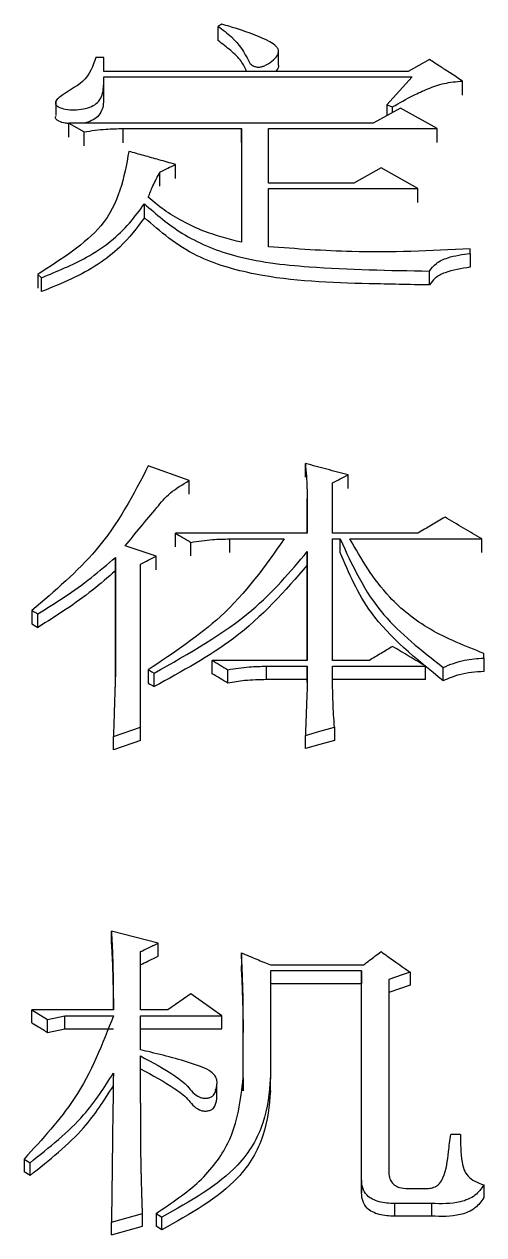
# Model space of a CAD drawing. Header units: millimetres. Extents: x 2160 to 4596, y 811 to 2534.
# Drawn here: x 2738.59 to 2741.15, y 2296.3 to 2303.05 of the extents above; entities that cross this region are included whole.
import ezdxf

# ---------------------------------------------------------------- set-up
doc = ezdxf.new("R2010")
doc.units = ezdxf.units.MM

msp = doc.modelspace()

# ---------------------------------------------------------------- linework, layer by layer
at = {"color": 7, "linetype": 'Continuous', "lineweight": 25}
for p, q in [((2740.0051, 2302.8231), (2740.0051, 2302.9023)), ((2739.0297, 2302.867), (2738.9865, 2302.867)), ((2739.0297, 2302.7891), (2739.0297, 2302.867)), ((2740.847, 2302.855), (2740.728, 2302.7891)), ((2740.728, 2302.7891), (2739.0297, 2302.7891)), ((2739.0297, 2302.7591), (2740.7497, 2302.7591)), ((2740.7497, 2302.7591), (2740.6091, 2302.6027)), ((2739.0309, 2302.654), (2739.0309, 2302.733)), ((2741.031, 2302.6565), (2741.031, 2302.735)), ((2738.762, 2302.6216), (2738.762, 2302.5427)), ((2740.6848, 2302.5847), (2740.5333, 2302.5002)), ((2740.6091, 2302.6027), (2740.6415, 2302.5907)), ((2740.6091, 2302.6027), (2740.6091, 2302.5424)), ((2740.6415, 2302.5605), (2740.6415, 2302.5907)), ((2740.8903, 2302.4699), (2740.6848, 2302.5847)), ((2738.835, 2302.5002), (2738.9216, 2302.4518)), ((2740.5333, 2302.5002), (2738.835, 2302.5002)), ((2738.835, 2302.4219), (2738.835, 2302.5002)), ((2738.9216, 2302.3736), (2738.9216, 2302.4518)), ((2739.1379, 2302.4699), (2739.7978, 2302.4699)), ((2739.1379, 2302.3913), (2739.1379, 2302.4699)), ((2739.7978, 2302.4699), (2739.7978, 2301.8357)), ((2739.7978, 2302.3917), (2739.7978, 2302.4699)), ((2739.9492, 2302.4699), (2740.8903, 2302.4699)), ((2739.9492, 2302.1663), (2739.9492, 2302.4699)), ((2740.8903, 2302.3917), (2740.8903, 2302.4699)), ((2739.3434, 2302.1493), (2739.3434, 2302.2273)), ((2739.43, 2302.1919), (2739.43, 2302.2698)), ((2740.5766, 2302.2516), (2740.4252, 2302.1663)), ((2740.7821, 2302.1358), (2740.5766, 2302.2516)), ((2740.4252, 2302.1663), (2739.9492, 2302.1663)), ((2739.9492, 2302.1358), (2740.7821, 2302.1358)), ((2739.9492, 2301.8111), (2739.9492, 2302.1358)), ((2740.7821, 2302.058), (2740.7821, 2302.1358)), ((2739.2569, 2301.9723), (2739.2569, 2302.0504)), ((2741.0742, 2301.7741), (2741.0742, 2301.7988)), ((2741.0742, 2301.7741), (2741.0742, 2301.6964)), ((2740.847, 2301.5982), (2740.847, 2301.6755)), ((2738.6619, 2301.657), (2738.6619, 2301.5794)), ((2738.6619, 2301.657), (2738.6836, 2301.6384)), ((2738.6836, 2301.5612), (2738.6836, 2301.6384)), ((2740.1548, 2300.5258), (2740.1548, 2300.6019)), ((2739.5057, 2300.5067), (2739.2786, 2300.5892)), ((2740.3927, 2300.4624), (2740.3927, 2300.5385)), ((2739.5057, 2300.4307), (2739.5057, 2300.5067)), ((2740.3062, 2300.2135), (2740.3062, 2300.494)), ((2740.1656, 2300.4049), (2740.1656, 2300.2135)), ((2740.1656, 2300.3291), (2740.1656, 2300.4049)), ((2740.1656, 2300.2135), (2740.1656, 2300.329)), ((2740.1656, 2300.2135), (2739.43, 2300.2135)), ((2740.7822, 2300.2135), (2740.3062, 2300.2135)), ((2739.3218, 2300.0854), (2739.1488, 2300.1431)), ((2739.5165, 2300.0867), (2739.5165, 2300.1623)), ((2739.7329, 2300.1815), (2740.0356, 2300.1815)), ((2739.7329, 2300.1059), (2739.7329, 2300.1815)), ((2740.3062, 2300.1815), (2740.3495, 2300.1815)), ((2740.3062, 2299.5042), (2740.3062, 2300.1815)), ((2740.3495, 2300.1058), (2740.3495, 2300.1815)), ((2740.4036, 2300.1815), (2741.1391, 2300.1815)), ((2741.1391, 2300.1058), (2741.1391, 2300.1815)), ((2739.0947, 2300.0789), (2739.0947, 2299.4131)), ((2739.0947, 2300.0034), (2739.0947, 2300.0789)), ((2739.3218, 2300.0098), (2739.3218, 2300.0854)), ((2740.1656, 2300.0355), (2740.1656, 2300.1111)), ((2740.1656, 2300.111), (2740.1656, 2299.5042)), ((2739.0947, 2299.4131), (2739.0947, 2300.0034)), ((2739.2353, 2299.1322), (2739.2353, 2300.0404)), ((2740.1656, 2299.5042), (2740.1656, 2300.0354)), ((2738.6295, 2299.7828), (2738.662, 2299.7634)), ((2738.6295, 2299.7828), (2738.6295, 2299.7077)), ((2738.662, 2299.6883), (2738.662, 2299.7634)), ((2738.6295, 2299.7077), (2738.662, 2299.6883)), ((2741.15, 2299.5172), (2741.15, 2299.5431)), ((2741.15, 2299.5172), (2741.15, 2299.4424)), ((2739.2785, 2299.4522), (2739.2785, 2299.3775)), ((2740.1656, 2299.5042), (2739.6355, 2299.5042)), ((2739.6355, 2299.4294), (2739.6355, 2299.5042)), ((2739.7221, 2299.3774), (2739.7221, 2299.4522)), ((2739.9384, 2299.4717), (2740.1656, 2299.4717)), ((2739.9384, 2299.3969), (2739.9384, 2299.4717)), ((2740.1656, 2299.4717), (2740.1656, 2299.3805)), ((2740.1656, 2299.3969), (2740.1656, 2299.4717)), ((2740.5117, 2299.5042), (2740.3062, 2299.5042)), ((2740.3062, 2299.4717), (2740.8254, 2299.4717)), ((2740.3062, 2299.4001), (2740.3062, 2299.4717)), ((2740.8254, 2299.3969), (2740.8254, 2299.4717)), ((2740.9228, 2299.3904), (2740.9228, 2299.4651)), ((2739.3109, 2299.358), (2739.3109, 2299.4327)), ((2740.1656, 2299.3969), (2739.9384, 2299.3969)), ((2740.1656, 2299.3805), (2740.1656, 2299.3969)), ((2740.8254, 2299.3969), (2740.3062, 2299.3969)), ((2739.0838, 2299.0798), (2739.2353, 2299.1322)), ((2739.2353, 2299.0579), (2739.2353, 2299.1322)), ((2740.317, 2299.1322), (2740.317, 2299.0579)), ((2739.0838, 2299.0055), (2739.0838, 2299.0798)), ((2739.2353, 2299.0579), (2739.0838, 2299.0055)), ((2740.1548, 2299.0121), (2740.1548, 2299.0863)), ((2739.3327, 2297.9271), (2739.073, 2297.9943)), ((2739.073, 2297.9215), (2739.073, 2297.9943)), ((2739.3327, 2297.8544), (2739.3327, 2297.9271)), ((2739.2353, 2297.5562), (2739.2353, 2297.8801)), ((2739.7978, 2297.8734), (2739.7978, 2297.8007)), ((2739.9601, 2297.8061), (2740.4793, 2297.8061)), ((2739.9601, 2297.7724), (2739.9601, 2297.1758)), ((2740.4685, 2297.7724), (2739.9601, 2297.7724)), ((2740.4685, 2296.6067), (2740.4685, 2297.7724)), ((2740.4685, 2297.7724), (2740.4685, 2297.6998)), ((2740.7389, 2297.7656), (2740.7389, 2297.6931)), ((2740.4685, 2297.6998), (2739.9601, 2297.6998)), ((2740.4685, 2296.5357), (2740.4685, 2297.6998)), ((2740.6199, 2297.7252), (2740.6199, 2296.655)), ((2740.7389, 2297.6931), (2740.6199, 2297.6527)), ((2739.5166, 2297.6442), (2739.3867, 2297.5562)), ((2739.6896, 2297.5224), (2739.5166, 2297.6442)), ((2738.6295, 2297.5562), (2738.7161, 2297.5021)), ((2739.0839, 2297.5562), (2738.6295, 2297.5562)), ((2738.6295, 2297.484), (2738.6295, 2297.5562)), ((2739.3867, 2297.5562), (2739.2353, 2297.5562)), ((2738.7161, 2297.5021), (2738.8134, 2297.5224)), ((2738.7161, 2297.4299), (2738.7161, 2297.5021)), ((2738.8134, 2297.5224), (2739.0838, 2297.5224)), ((2738.8134, 2297.4502), (2738.8134, 2297.5224)), ((2739.2353, 2297.5224), (2739.6896, 2297.5224)), ((2739.2353, 2297.3324), (2739.2353, 2297.5224)), ((2739.6896, 2297.4502), (2739.6896, 2297.5224)), ((2739.8086, 2297.1758), (2739.8086, 2297.5021)), ((2739.8086, 2297.5021), (2739.8086, 2297.4299)), ((2738.7161, 2297.4299), (2738.8134, 2297.4502)), ((2738.8134, 2297.4502), (2739.0838, 2297.4502)), ((2739.2353, 2297.4502), (2739.6896, 2297.4502)), ((2739.8086, 2297.104), (2739.8086, 2297.4299)), ((2739.8086, 2297.1758), (2739.8086, 2297.104)), ((2739.9601, 2297.104), (2739.9601, 2297.1758)), ((2739.6603, 2297.0645), (2739.6603, 2297.137)), ((2741.0202, 2296.8612), (2740.9661, 2296.8612)), ((2738.5863, 2296.7238), (2738.6187, 2296.7032)), ((2738.5863, 2296.7238), (2738.5863, 2296.6526)), ((2738.6187, 2296.632), (2738.6187, 2296.7032)), ((2738.6187, 2296.632), (2738.5863, 2296.6526)), ((2740.4685, 2296.6067), (2740.4685, 2296.5357)), ((2740.7281, 2296.5585), (2740.8255, 2296.5585)), ((2741.15, 2296.5792), (2741.15, 2296.5082)), ((2740.8579, 2296.4756), (2740.6524, 2296.4756)), ((2740.6524, 2296.4756), (2740.6524, 2296.4048)), ((2740.8579, 2296.4756), (2740.8579, 2296.4048)), ((2739.0731, 2296.3719), (2739.2461, 2296.4203)), ((2739.2461, 2296.3496), (2739.2461, 2296.4203)), ((2739.0731, 2296.3012), (2739.0731, 2296.3719)), ((2739.3543, 2296.3288), (2739.3218, 2296.3496)), ((2739.3543, 2296.3288), (2739.3543, 2296.3996)), ((2740.8579, 2296.4048), (2740.6524, 2296.4048))]:
    msp.add_line(p, q, dxfattribs=at)
at = {"color": 7, "linetype": 'Continuous', "lineweight": 25, "flags": 128}
for points in [[(2739.6896, 2303.0519), (2739.6831, 2303.0484), (2739.6766, 2303.0448), (2739.668, 2303.0401)], [(2739.668, 2302.9607), (2739.668, 2302.9885), (2739.668, 2303.0143), (2739.668, 2303.0401)], [(2739.43, 2300.1378), (2739.43, 2300.1567), (2739.43, 2300.1756), (2739.43, 2300.2135)], [(2739.2785, 2299.4522), (2739.2867, 2299.4473), (2739.2988, 2299.44), (2739.3109, 2299.4327)], [(2739.2785, 2299.3775), (2739.2867, 2299.3725), (2739.2949, 2299.3676), (2739.3109, 2299.358)], [(2740.1548, 2299.0863), (2740.2359, 2299.1092), (2740.317, 2299.1322)], [(2740.317, 2299.0579), (2740.2359, 2299.035), (2740.1548, 2299.0121)], [(2740.7389, 2297.7656), (2740.6941, 2297.7504), (2740.657, 2297.7378), (2740.6199, 2297.7252)], [(2739.3218, 2296.4203), (2739.33, 2296.4152), (2739.3381, 2296.41), (2739.3462, 2296.4048), (2739.3543, 2296.3996)], [(2739.3218, 2296.4203), (2739.3218, 2296.3894), (2739.3218, 2296.3695), (2739.3218, 2296.3496)], [(2739.0731, 2296.3012), (2739.1195, 2296.3142), (2739.166, 2296.3272), (2739.2461, 2296.3496)]]:
    msp.add_lwpolyline(points, dxfattribs=at)
at = {"color": 7, "linetype": 'Continuous', "lineweight": 25}
for points, knots in [([(2739.668, 2303.0401), (2739.6939, 2303.0209), (2739.771, 2302.9637), (2739.8177, 2302.8886), (2739.8459, 2302.8311), (2739.8614, 2302.8202), (2739.8776, 2302.814), (2739.8921, 2302.8119), (2739.9075, 2302.8133), (2739.936, 2302.8234), (2739.9673, 2302.8446), (2739.9966, 2302.871), (2740.0063, 2302.8945), (2740.0042, 2302.9131), (2739.9884, 2302.9337), (2739.9191, 2302.9781), (2739.8112, 2303.0152), (2739.7182, 2303.0433), (2739.6896, 2303.0519)], [0, 0, 0, 0, 0.115812, 0.344661, 0.368828, 0.393191, 0.409898, 0.422378, 0.434924, 0.453159, 0.514674, 0.56658, 0.599651, 0.625811, 0.651928, 0.703899, 0.908913, 1, 1, 1, 1]), ([(2739.8271, 2302.7891), (2739.8182, 2302.8083), (2739.799, 2302.8497), (2739.7393, 2302.906), (2739.6919, 2302.9424), (2739.668, 2302.9607)], [0, 0, 0, 0, 0.29834, 0.645894, 1, 1, 1, 1]), ([(2738.9865, 2302.867), (2738.97, 2302.8191), (2738.9403, 2302.7326), (2738.8157, 2302.6722), (2738.7642, 2302.6297), (2738.7573, 2302.6107), (2738.7669, 2302.5973), (2738.7852, 2302.5866), (2738.8183, 2302.5766), (2738.8661, 2302.5728), (2738.9169, 2302.5781), (2738.9637, 2302.5911), (2739.0137, 2302.6255), (2739.0312, 2302.6863), (2739.0302, 2302.7349), (2739.0297, 2302.7591)], [0, 0, 0, 0, 0.230315, 0.416653, 0.453363, 0.487574, 0.504133, 0.522235, 0.561764, 0.612067, 0.663426, 0.714082, 0.762172, 0.881162, 1, 1, 1, 1]), ([(2740.0043, 2302.8226), (2740.0043, 2302.8179), (2740.0042, 2302.8061), (2739.9954, 2302.7954), (2739.9902, 2302.7891)], [0, 0, 0, 0, 0.4024665, 1, 1, 1, 1]), ([(2741.0309, 2302.7351), (2741.0079, 2302.7501), (2740.9657, 2302.7776), (2740.9044, 2302.8176), (2740.8662, 2302.8425), (2740.847, 2302.855)], [0, 0, 0, 0, 0.375947, 0.687973, 1, 1, 1, 1]), ([(2740.6415, 2302.5907), (2740.6791, 2302.6127), (2740.7412, 2302.6491), (2740.8378, 2302.6925), (2740.9274, 2302.7254), (2740.9963, 2302.7318), (2741.0309, 2302.735)], [0, 0, 0, 0, 0.334836, 0.553745, 0.775373, 1, 1, 1, 1]), ([(2739.0288, 2302.6536), (2739.029, 2302.6381), (2739.0294, 2302.5984), (2739.0137, 2302.5463), (2738.9636, 2302.5128), (2738.9318, 2302.502), (2738.9134, 2302.5003), (2738.9118, 2302.5002)], [0, 0, 0, 0, 0.25392, 0.65271, 0.81396, 0.983894, 1, 1, 1, 1]), ([(2738.835, 2302.4982), (2738.8285, 2302.4986), (2738.8087, 2302.4998), (2738.785, 2302.5079), (2738.7672, 2302.5184), (2738.7588, 2302.5286), (2738.7619, 2302.5355), (2738.7635, 2302.539)], [0, 0, 0, 0, 0.176499, 0.533205, 0.696493, 0.845795, 1, 1, 1, 1]), ([(2738.9216, 2302.4518), (2738.9613, 2302.4578), (2739.0325, 2302.4686), (2739.1056, 2302.4695), (2739.1379, 2302.4699)], [0, 0, 0, 0, 0.558835, 1, 1, 1, 1]), ([(2739.1703, 2302.3427), (2739.1432, 2302.1969), (2739.0942, 2301.9326), (2738.7957, 2301.7423), (2738.6619, 2301.657)], [0, 0, 0, 0, 0.551895, 1, 1, 1, 1]), ([(2739.43, 2302.2698), (2739.3993, 2302.2785), (2739.3407, 2302.2949), (2739.2541, 2302.3192), (2739.1983, 2302.3349), (2739.1703, 2302.3427)], [0, 0, 0, 0, 0.354383, 0.677192, 1, 1, 1, 1]), ([(2739.2785, 2302.087), (2739.2866, 2302.108), (2739.2997, 2302.1422), (2739.3231, 2302.1887), (2739.3367, 2302.2144), (2739.3434, 2302.2273)], [0, 0, 0, 0, 0.443144, 0.721519, 1, 1, 1, 1]), ([(2739.3434, 2302.2273), (2739.3579, 2302.2344), (2739.3867, 2302.2486), (2739.4156, 2302.2627), (2739.43, 2302.2698)], [0, 0, 0, 0, 0.499998, 1, 1, 1, 1]), ([(2739.7978, 2301.8357), (2739.7262, 2301.8543), (2739.6091, 2301.8847), (2739.4692, 2301.9512), (2739.3641, 2302.0144), (2739.3069, 2302.0629), (2739.2785, 2302.087)], [0, 0, 0, 0, 0.34637, 0.567178, 0.784978, 1, 1, 1, 1]), ([(2738.6836, 2301.6384), (2738.7699, 2301.6741), (2738.9111, 2301.7323), (2739.0725, 2301.8389), (2739.1768, 2301.9416), (2739.2303, 2302.0142), (2739.2569, 2302.0503)], [0, 0, 0, 0, 0.347372, 0.56793, 0.785018, 1, 1, 1, 1]), ([(2739.257, 2302.0504), (2739.323, 2301.9926), (2739.4558, 2301.8763), (2739.771, 2301.7395), (2740.255, 2301.685), (2740.6232, 2301.6791), (2740.847, 2301.6755)], [0, 0, 0, 0, 0.1896226, 0.3813011, 0.6238123, 1, 1, 1, 1]), ([(2739.2569, 2301.9722), (2739.2148, 2301.9164), (2739.1449, 2301.8239), (2739.0024, 2301.7099), (2738.851, 2301.6293), (2738.7396, 2301.5838), (2738.6836, 2301.5609)], [0, 0, 0, 0, 0.332711, 0.551426, 0.774321, 1, 1, 1, 1]), ([(2740.847, 2301.5979), (2740.7349, 2301.6), (2740.41, 2301.606), (2739.9588, 2301.6219), (2739.5072, 2301.7559), (2739.346, 2301.8953), (2739.257, 2301.9723)], [0, 0, 0, 0, 0.188584, 0.546058, 0.749485, 1, 1, 1, 1]), ([(2741.0742, 2301.7988), (2740.8537, 2301.7885), (2740.4777, 2301.771), (2740.1038, 2301.7994), (2739.9492, 2301.8111)], [0, 0, 0, 0, 0.586461, 1, 1, 1, 1]), ([(2740.847, 2301.6755), (2740.8582, 2301.6905), (2740.8809, 2301.7211), (2740.9619, 2301.7584), (2741.0313, 2301.7681), (2741.0742, 2301.7741)], [0, 0, 0, 0, 0.268929, 0.548046, 1, 1, 1, 1]), ([(2741.0742, 2301.6964), (2741.0252, 2301.6894), (2740.9521, 2301.6789), (2740.8757, 2301.6382), (2740.8564, 2301.611), (2740.847, 2301.5979)], [0, 0, 0, 0, 0.513331, 0.76592, 1, 1, 1, 1]), ([(2740.1548, 2300.6019), (2740.1568, 2300.5782), (2740.1607, 2300.5336), (2740.1639, 2300.4679), (2740.165, 2300.4259), (2740.1656, 2300.4049)], [0, 0, 0, 0, 0.362394, 0.681159, 1, 1, 1, 1]), ([(2740.3927, 2300.5385), (2740.3531, 2300.549), (2740.2737, 2300.5702), (2740.1944, 2300.5913), (2740.1548, 2300.6019)], [0, 0, 0, 0, 0.5, 1, 1, 1, 1]), ([(2739.2786, 2300.5892), (2739.1951, 2300.4278), (2739.0448, 2300.1374), (2738.7573, 2299.8919), (2738.6295, 2299.7828)], [0, 0, 0, 0, 0.555605, 1, 1, 1, 1]), ([(2740.3062, 2300.494), (2740.3206, 2300.5014), (2740.3495, 2300.5162), (2740.3783, 2300.531), (2740.3927, 2300.5385)], [0, 0, 0, 0, 0.499999, 1, 1, 1, 1]), ([(2739.1488, 2300.1431), (2739.208, 2300.2139), (2739.2905, 2300.3127), (2739.3958, 2300.4415), (2739.4689, 2300.4849), (2739.5057, 2300.5067)], [0, 0, 0, 0, 0.557651, 0.777477, 1, 1, 1, 1]), ([(2740.9336, 2300.3029), (2740.9084, 2300.288), (2740.8579, 2300.2582), (2740.8074, 2300.2284), (2740.7822, 2300.2135)], [0, 0, 0, 0, 0.499998, 1, 1, 1, 1]), ([(2741.1391, 2300.1815), (2741.1049, 2300.2017), (2741.0364, 2300.2423), (2740.9679, 2300.2827), (2740.9336, 2300.3029)], [0, 0, 0, 0, 0.5, 1, 1, 1, 1]), ([(2739.43, 2300.2135), (2739.4444, 2300.2049), (2739.4733, 2300.1879), (2739.5021, 2300.1708), (2739.5165, 2300.1623)], [0, 0, 0, 0, 0.499998, 1, 1, 1, 1]), ([(2740.0356, 2300.1815), (2739.9307, 2300.0313), (2739.7413, 2299.7604), (2739.4212, 2299.5472), (2739.2785, 2299.4522)], [0, 0, 0, 0, 0.554256, 1, 1, 1, 1]), ([(2739.5165, 2300.1623), (2739.5563, 2300.1686), (2739.6274, 2300.18), (2739.7006, 2300.181), (2739.7329, 2300.1815)], [0, 0, 0, 0, 0.558835, 1, 1, 1, 1]), ([(2740.3495, 2300.1815), (2740.4153, 2300.0354), (2740.534, 2299.7719), (2740.803, 2299.5597), (2740.9228, 2299.4651)], [0, 0, 0, 0, 0.554476, 1, 1, 1, 1]), ([(2741.15, 2299.5431), (2741.0463, 2299.5843), (2740.841, 2299.666), (2740.5719, 2299.8856), (2740.4671, 2300.0699), (2740.4036, 2300.1815)], [0, 0, 0, 0, 0.286997, 0.568308, 1, 1, 1, 1]), ([(2738.662, 2299.7634), (2738.7124, 2299.7947), (2738.8161, 2299.859), (2738.9619, 2299.964), (2739.0503, 2300.0405), (2739.0947, 2300.0789)], [0, 0, 0, 0, 0.321149, 0.659611, 1, 1, 1, 1]), ([(2739.2353, 2300.0404), (2739.2497, 2300.0479), (2739.2786, 2300.0629), (2739.3074, 2300.0779), (2739.3218, 2300.0854)], [0, 0, 0, 0, 0.499999, 1, 1, 1, 1]), ([(2739.3109, 2299.4327), (2739.506, 2299.5431), (2739.8511, 2299.7384), (2740.0702, 2299.9981), (2740.1655, 2300.111)], [0, 0, 0, 0, 0.565165, 1, 1, 1, 1]), ([(2740.9228, 2299.3904), (2740.7729, 2299.5119), (2740.5076, 2299.7271), (2740.3974, 2299.9909), (2740.3495, 2300.1058)], [0, 0, 0, 0, 0.564733, 1, 1, 1, 1]), ([(2739.0947, 2300.0034), (2739.0529, 2299.9672), (2738.9671, 2299.8927), (2738.8219, 2299.7876), (2738.7154, 2299.7215), (2738.662, 2299.6883)], [0, 0, 0, 0, 0.321411, 0.659849, 1, 1, 1, 1]), ([(2740.1655, 2300.0354), (2740.0407, 2299.8924), (2739.8154, 2299.6342), (2739.4665, 2299.4432), (2739.3109, 2299.358)], [0, 0, 0, 0, 0.554008, 1, 1, 1, 1]), ([(2740.6415, 2299.5821), (2740.6199, 2299.5691), (2740.5766, 2299.5432), (2740.5334, 2299.5172), (2740.5117, 2299.5042)], [0, 0, 0, 0, 0.499998, 1, 1, 1, 1]), ([(2740.8254, 2299.4717), (2740.7948, 2299.4901), (2740.7335, 2299.5269), (2740.6722, 2299.5637), (2740.6415, 2299.5821)], [0, 0, 0, 0, 0.5, 1, 1, 1, 1]), ([(2740.9228, 2299.4651), (2740.9618, 2299.4808), (2741.0321, 2299.5092), (2741.1136, 2299.5147), (2741.15, 2299.5172)], [0, 0, 0, 0, 0.554344, 1, 1, 1, 1]), ([(2739.6355, 2299.5042), (2739.65, 2299.4955), (2739.6788, 2299.4782), (2739.7076, 2299.4608), (2739.7221, 2299.4522)], [0, 0, 0, 0, 0.499998, 1, 1, 1, 1]), ([(2739.7221, 2299.4522), (2739.7618, 2299.4586), (2739.833, 2299.4702), (2739.9061, 2299.4712), (2739.9384, 2299.4717)], [0, 0, 0, 0, 0.558835, 1, 1, 1, 1]), ([(2739.0947, 2299.4131), (2739.0946, 2299.4113), (2739.0945, 2299.4076), (2739.0943, 2299.4021), (2739.0941, 2299.3966), (2739.0939, 2299.3911), (2739.0938, 2299.3856), (2739.0936, 2299.3801), (2739.0934, 2299.3746), (2739.0932, 2299.3691), (2739.0931, 2299.3636), (2739.0929, 2299.358), (2739.0927, 2299.3525), (2739.0925, 2299.347), (2739.0923, 2299.3415), (2739.0922, 2299.336), (2739.092, 2299.3305), (2739.0918, 2299.325), (2739.0916, 2299.3204), (2739.0915, 2299.3158), (2739.0913, 2299.3112), (2739.0912, 2299.3057), (2739.091, 2299.3002), (2739.0908, 2299.2947), (2739.0906, 2299.2891), (2739.0904, 2299.2836), (2739.0903, 2299.2781), (2739.0901, 2299.2735), (2739.09, 2299.2689), (2739.0898, 2299.2643), (2739.0896, 2299.2588), (2739.0895, 2299.2533), (2739.0893, 2299.2477), (2739.0891, 2299.2422), (2739.0889, 2299.2367), (2739.0887, 2299.2312), (2739.0886, 2299.2266), (2739.0884, 2299.222), (2739.0883, 2299.2174), (2739.0881, 2299.2118), (2739.0878, 2299.2008), (2739.0865, 2299.1621), (2739.0851, 2299.1199), (2739.084, 2299.085), (2739.0838, 2299.0798)], [0, 0, 0, 0, 0.016565, 0.03313, 0.049695, 0.066259, 0.082824, 0.099389, 0.115954, 0.132519, 0.149084, 0.165648, 0.182213, 0.198778, 0.215343, 0.231908, 0.248473, 0.265037, 0.281602, 0.289885, 0.306449, 0.323014, 0.339579, 0.356144, 0.372709, 0.389274, 0.405838, 0.422403, 0.430686, 0.447251, 0.463815, 0.48038, 0.496945, 0.51351, 0.530075, 0.54664, 0.563204, 0.571487, 0.588052, 0.604616, 0.621181, 0.687441, 0.952478, 1, 1, 1, 1]), ([(2739.7221, 2299.3774), (2739.7076, 2299.3861), (2739.6788, 2299.4034), (2739.65, 2299.4207), (2739.6355, 2299.4294)], [0, 0, 0, 0, 0.500002, 1, 1, 1, 1]), ([(2739.9384, 2299.3969), (2739.8973, 2299.3961), (2739.8241, 2299.3948), (2739.7532, 2299.3827), (2739.7221, 2299.3774)], [0, 0, 0, 0, 0.561085, 1, 1, 1, 1]), ([(2740.1656, 2299.3805), (2740.1641, 2299.3415), (2740.1626, 2299.3), (2740.161, 2299.2561), (2740.1606, 2299.2463), (2740.1603, 2299.2365), (2740.1599, 2299.2267), (2740.1596, 2299.2194), (2740.1593, 2299.2096), (2740.1589, 2299.1998), (2740.1586, 2299.19), (2740.1583, 2299.1827), (2740.1579, 2299.1729), (2740.1576, 2299.1643), (2740.1574, 2299.157), (2740.1572, 2299.1521), (2740.157, 2299.1472), (2740.1568, 2299.1423), (2740.1567, 2299.1386), (2740.1565, 2299.1349), (2740.1564, 2299.13), (2740.1562, 2299.1251), (2740.156, 2299.1202), (2740.1559, 2299.1165), (2740.1557, 2299.1116), (2740.1555, 2299.1067), (2740.1553, 2299.1018), (2740.1552, 2299.0982), (2740.155, 2299.093), (2740.1549, 2299.089), (2740.1548, 2299.0863)], [0, 0, 0, 0, 0.3988892, 0.4238198, 0.4487503, 0.4986114, 0.523542, 0.5484726, 0.5734031, 0.6232642, 0.6481948, 0.6731253, 0.6980559, 0.747917, 0.7603823, 0.7728476, 0.7977781, 0.8102434, 0.8227087, 0.835174, 0.8476393, 0.8725698, 0.8850351, 0.8975004, 0.9099657, 0.9348962, 0.9473615, 0.9598268, 0.972292, 1, 1, 1, 1]), ([(2740.317, 2299.1322), (2740.3154, 2299.1553), (2740.3122, 2299.2016), (2740.3077, 2299.291), (2740.3068, 2299.3571), (2740.3062, 2299.4001)], [0, 0, 0, 0, 0.258773, 0.517554, 1, 1, 1, 1]), ([(2741.15, 2299.4424), (2741.1037, 2299.4389), (2741.0218, 2299.4327), (2740.9528, 2299.4032), (2740.9228, 2299.3904)], [0, 0, 0, 0, 0.565376, 1, 1, 1, 1]), ([(2739.073, 2297.9943), (2739.0754, 2297.9457), (2739.08, 2297.8487), (2739.083, 2297.7026), (2739.0836, 2297.605), (2739.0839, 2297.5562)], [0, 0, 0, 0, 0.334125, 0.667044, 1, 1, 1, 1]), ([(2739.073, 2297.9215), (2739.0754, 2297.8729), (2739.08, 2297.7759), (2739.0826, 2297.6541), (2739.0831, 2297.5808), (2739.0833, 2297.5562)], [0, 0, 0, 0, 0.400506, 0.798788, 1, 1, 1, 1]), ([(2739.2353, 2297.8801), (2739.2489, 2297.8867), (2739.272, 2297.8978), (2739.3044, 2297.9135), (2739.3232, 2297.9226), (2739.3327, 2297.9271)], [0, 0, 0, 0, 0.419956, 0.7099794, 1, 1, 1, 1]), ([(2739.2353, 2297.8074), (2739.2489, 2297.814), (2739.272, 2297.8251), (2739.3044, 2297.8408), (2739.3232, 2297.8499), (2739.3327, 2297.8544)], [0, 0, 0, 0, 0.420135, 0.710066, 1, 1, 1, 1]), ([(2739.8086, 2297.5021), (2739.8082, 2297.5496), (2739.8076, 2297.6354), (2739.8035, 2297.7592), (2739.7997, 2297.8353), (2739.7978, 2297.8734)], [0, 0, 0, 0, 0.382976, 0.691466, 1, 1, 1, 1]), ([(2739.7978, 2297.8734), (2739.8122, 2297.8674), (2739.841, 2297.8554), (2739.8951, 2297.833), (2739.9348, 2297.8165), (2739.9601, 2297.8061)], [0, 0, 0, 0, 0.266473, 0.532946, 1, 1, 1, 1]), ([(2740.4793, 2297.8061), (2740.4906, 2297.8146), (2740.5125, 2297.8313), (2740.5449, 2297.856), (2740.5661, 2297.872), (2740.5766, 2297.8801)], [0, 0, 0, 0, 0.34784, 0.673919, 1, 1, 1, 1]), ([(2740.5766, 2297.8801), (2740.6001, 2297.8635), (2740.6389, 2297.8362), (2740.693, 2297.798), (2740.7236, 2297.7764), (2740.7389, 2297.7656)], [0, 0, 0, 0, 0.434497, 0.717248, 1, 1, 1, 1]), ([(2739.8086, 2297.4299), (2739.8082, 2297.4774), (2739.8076, 2297.5632), (2739.8035, 2297.6868), (2739.7997, 2297.7627), (2739.7978, 2297.8007)], [0, 0, 0, 0, 0.383474, 0.691715, 1, 1, 1, 1]), ([(2739.0838, 2297.5224), (2739.0231, 2297.3651), (2738.9141, 2297.0826), (2738.687, 2296.834), (2738.5863, 2296.7238)], [0, 0, 0, 0, 0.556811, 1, 1, 1, 1]), ([(2738.6295, 2297.484), (2738.6419, 2297.4763), (2738.6625, 2297.4634), (2738.6913, 2297.4453), (2738.7078, 2297.435), (2738.7161, 2297.4299)], [0, 0, 0, 0, 0.428611, 0.714305, 1, 1, 1, 1]), ([(2739.2353, 2297.2984), (2739.301, 2297.2629), (2739.3959, 2297.2117), (2739.5028, 2297.133), (2739.5369, 2297.0769), (2739.5835, 2297.0628), (2739.6033, 2297.0622), (2739.6223, 2297.0659), (2739.6375, 2297.0739), (2739.6499, 2297.0881), (2739.6594, 2297.1188), (2739.6665, 2297.1551), (2739.6493, 2297.1931), (2739.6168, 2297.2212), (2739.4974, 2297.2687), (2739.3658, 2297.3017), (2739.2542, 2297.328), (2739.2353, 2297.3324)], [0, 0, 0, 0, 0.209542, 0.302718, 0.395823, 0.412031, 0.428214, 0.444989, 0.461063, 0.475111, 0.504204, 0.574217, 0.604801, 0.646447, 0.701904, 0.949434, 1, 1, 1, 1]), ([(2739.2461, 2296.4203), (2739.2459, 2296.4289), (2739.2453, 2296.4459), (2739.2446, 2296.4672), (2739.2441, 2296.4843), (2739.2437, 2296.497), (2739.2433, 2296.5098), (2739.2429, 2296.5226), (2739.2426, 2296.5353), (2739.2421, 2296.5523), (2739.2414, 2296.5736), (2739.2407, 2296.5991), (2739.2401, 2296.6246), (2739.2395, 2296.6501), (2739.2389, 2296.6756), (2739.2384, 2296.701), (2739.2378, 2296.7349), (2739.2366, 2296.8282), (2739.2364, 2296.9297), (2739.236, 2297.0182), (2739.2359, 2297.0435), (2739.2359, 2297.0562), (2739.2358, 2297.073), (2739.2358, 2297.0899), (2739.2357, 2297.1067), (2739.2357, 2297.1193), (2739.2357, 2297.132), (2739.2356, 2297.1446), (2739.2356, 2297.1572), (2739.2356, 2297.1698), (2739.2356, 2297.1824), (2739.2355, 2297.1951), (2739.2355, 2297.2056), (2739.2355, 2297.214), (2739.2355, 2297.2203), (2739.2355, 2297.2266), (2739.2354, 2297.2329), (2739.2354, 2297.2392), (2739.2354, 2297.2455), (2739.2354, 2297.2539), (2739.2354, 2297.2623), (2739.2354, 2297.2706), (2739.2354, 2297.2769), (2739.2353, 2297.2832), (2739.2353, 2297.2904), (2739.2353, 2297.2955), (2739.2353, 2297.2984)], [0, 0, 0, 0, 0.028899, 0.057798, 0.072248, 0.086697, 0.101147, 0.115596, 0.130046, 0.144495, 0.173394, 0.202293, 0.231192, 0.260091, 0.28899, 0.317889, 0.346789, 0.404587, 0.63578, 0.693578, 0.708028, 0.722478, 0.736927, 0.765826, 0.780276, 0.794725, 0.809175, 0.823624, 0.838074, 0.852523, 0.866973, 0.881422, 0.895872, 0.903096, 0.910321, 0.917546, 0.924771, 0.931996, 0.93922, 0.946445, 0.960895, 0.968119, 0.975344, 0.982569, 0.989794, 1, 1, 1, 1]), ([(2739.2353, 2297.2265), (2739.301, 2297.1911), (2739.3958, 2297.14), (2739.5024, 2297.0615), (2739.5365, 2297.006), (2739.5823, 2296.9914), (2739.602, 2296.9905), (2739.6212, 2296.9939), (2739.6367, 2297.0017), (2739.6493, 2297.0155), (2739.659, 2297.0436), (2739.6629, 2297.0767), (2739.6597, 2297.1047), (2739.6521, 2297.1129), (2739.6517, 2297.1133)], [0, 0, 0, 0, 0.350045, 0.504704, 0.659256, 0.686265, 0.713234, 0.741261, 0.768308, 0.791944, 0.838677, 0.940849, 0.997309, 1, 1, 1, 1]), ([(2738.6187, 2296.7032), (2738.7261, 2296.7887), (2738.9165, 2296.9403), (2739.033, 2297.1233), (2739.0838, 2297.2031)], [0, 0, 0, 0, 0.564151, 1, 1, 1, 1]), ([(2739.0839, 2297.2031), (2739.0825, 2297.1011), (2739.081, 2296.9928), (2739.0795, 2296.8777), (2739.0792, 2296.852), (2739.0788, 2296.8264), (2739.0785, 2296.8008), (2739.0782, 2296.7751), (2739.0778, 2296.7495), (2739.0775, 2296.7238), (2739.0772, 2296.6981), (2739.0769, 2296.6724), (2739.0765, 2296.6467), (2739.0762, 2296.621), (2739.0759, 2296.5953), (2739.0755, 2296.5631), (2739.0752, 2296.5373), (2739.0748, 2296.5116), (2739.0745, 2296.4858), (2739.0742, 2296.46), (2739.0739, 2296.4342), (2739.0736, 2296.418), (2739.0735, 2296.4028), (2739.0733, 2296.3885), (2739.0731, 2296.3774), (2739.0731, 2296.3719)], [0, 0, 0, 0, 0.37025, 0.393391, 0.416531, 0.462812, 0.485953, 0.509093, 0.555374, 0.578515, 0.601655, 0.647937, 0.671077, 0.694218, 0.740499, 0.763639, 0.80992, 0.833061, 0.856201, 0.902482, 0.925623, 0.948764, 0.960334, 0.980167, 1, 1, 1, 1]), ([(2739.3218, 2296.4203), (2739.407, 2296.4773), (2739.5752, 2296.5898), (2739.7695, 2296.8488), (2739.7938, 2297.0523), (2739.8086, 2297.1758)], [0, 0, 0, 0, 0.287344, 0.567754, 1, 1, 1, 1]), ([(2739.9601, 2297.1758), (2739.9526, 2297.0919), (2739.9377, 2296.9232), (2739.7659, 2296.6294), (2739.5115, 2296.4874), (2739.3543, 2296.3996)], [0, 0, 0, 0, 0.274101, 0.551296, 1, 1, 1, 1]), ([(2738.6187, 2296.632), (2738.7261, 2296.7174), (2738.9164, 2296.8688), (2739.033, 2297.0516), (2739.0838, 2297.1313)], [0, 0, 0, 0, 0.56421, 1, 1, 1, 1]), ([(2739.9601, 2297.104), (2739.9526, 2297.0203), (2739.9377, 2296.8518), (2739.7659, 2296.5583), (2739.5115, 2296.4165), (2739.3543, 2296.3288)], [0, 0, 0, 0, 0.274008, 0.551158, 1, 1, 1, 1]), ([(2740.8255, 2296.5585), (2740.8362, 2296.559), (2740.8577, 2296.5601), (2740.8854, 2296.5708), (2740.9086, 2296.5904), (2740.9417, 2296.6542), (2740.9501, 2296.7477), (2740.9615, 2296.8289), (2740.9661, 2296.8612)], [0, 0, 0, 0, 0.06555, 0.131385, 0.187199, 0.284615, 0.7156, 1, 1, 1, 1]), ([(2741.0202, 2296.8612), (2741.0203, 2296.8099), (2741.0205, 2296.7319), (2741.0444, 2296.6371), (2741.0994, 2296.5978), (2741.133, 2296.5854), (2741.15, 2296.5792)], [0, 0, 0, 0, 0.492388, 0.748171, 0.872567, 1, 1, 1, 1]), ([(2740.6199, 2296.655), (2740.6205, 2296.6437), (2740.6216, 2296.6212), (2740.635, 2296.5934), (2740.6557, 2296.5745), (2740.6852, 2296.5611), (2740.7112, 2296.5595), (2740.7281, 2296.5585)], [0, 0, 0, 0, 0.24079, 0.483382, 0.613891, 0.747761, 1, 1, 1, 1]), ([(2740.6524, 2296.4756), (2740.6227, 2296.4768), (2740.5648, 2296.479), (2740.4974, 2296.5148), (2740.4715, 2296.5623), (2740.4695, 2296.592), (2740.4685, 2296.6067)], [0, 0, 0, 0, 0.294497, 0.575733, 0.789018, 1, 1, 1, 1]), ([(2741.15, 2296.5792), (2741.1361, 2296.5587), (2741.1079, 2296.5172), (2741.0008, 2296.4714), (2740.9128, 2296.474), (2740.8579, 2296.4756)], [0, 0, 0, 0, 0.2689236, 0.5440594, 1, 1, 1, 1]), ([(2740.6524, 2296.4048), (2740.6227, 2296.4059), (2740.5648, 2296.4082), (2740.4974, 2296.4439), (2740.4715, 2296.4913), (2740.4695, 2296.521), (2740.4685, 2296.5357)], [0, 0, 0, 0, 0.29468, 0.575963, 0.789151, 1, 1, 1, 1]), ([(2741.15, 2296.5082), (2741.1361, 2296.4877), (2741.1079, 2296.4463), (2741.0007, 2296.4005), (2740.9128, 2296.4031), (2740.8579, 2296.4048)], [0, 0, 0, 0, 0.268765, 0.5438974, 1, 1, 1, 1])]:
    msp.add_open_spline(points, degree=3, knots=knots, dxfattribs=at)

doc.saveas('drawing.dxf')
